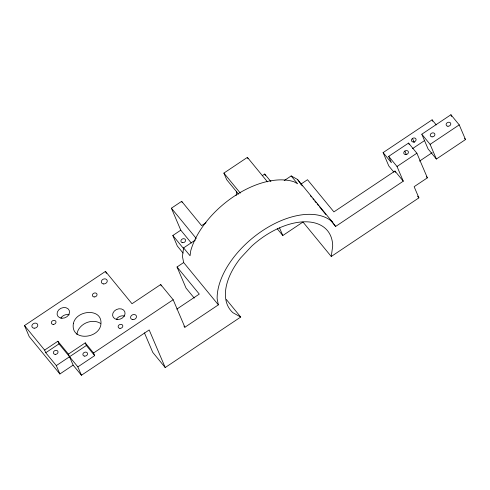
<?xml version="1.0" encoding="UTF-8"?>
<svg xmlns="http://www.w3.org/2000/svg" width="490" height="490" viewBox="0 0 490 490"><rect width="100%" height="100%" fill="white"/><g stroke="black" fill="none" stroke-linecap="round" stroke-linejoin="round"><path stroke-width="0.73" d="M195.504 239.935L183.609 247.891L182.427 256.429L183.658 262.554L218.369 304.86L184.895 327.253L183.94 326.083M436.247 124.907L432.088 119.842L383.107 152.604L391.424 162.735L388.699 156.359L408.562 143.08L416.874 153.211L427.378 177.839L414.136 186.69L418.901 197.862L331.252 256.49L332.704 246.017A62.696 36.309 -39.4 0 0 251.554 246.299L240.559 258.052A62.696 36.309 -39.4 0 0 232.964 312.73L240.725 317.042L165.216 367.543L152.745 352.347L144.434 332.851M191.302 243.009L180.779 230.184L171.402 208.195L181.668 201.329L201.617 225.645L206.027 222.693M238.581 194.181L226.705 179.708L223.887 173.093L247.389 157.37L267.479 181.857M59.884 373.98L56.307 365.601L45.754 352.733L44.627 350.093L57.863 341.242L68.422 354.111L73.12 365.124L59.884 373.98L29.198 336.581L24.5 325.562L105.485 271.393L132.012 303.733L160.696 284.543L173.166 299.745L184.895 327.253M183.076 253.048L177.337 246.054L172.835 235.494L180.779 230.184M262.266 175.677L264.71 174.042L270.933 181.625M284.188 180.614L291.183 175.935L297.51 179.45L332.22 221.762L335.601 226.454L403.282 181.184L397.016 166.49L388.699 156.359M45.754 352.733L58.99 343.882L57.863 341.242M194.261 298.11L186.041 288.089L177.037 266.983L183.658 262.554M297.51 179.45L300.891 184.142L307.506 179.714L333.904 211.888L394.965 171.047L403.282 181.184M68.422 354.111L85.236 342.865L93.547 352.996L94.674 355.636L77.861 366.881L81.432 375.254L149.181 329.948L165.216 367.543M56.307 365.601L86.363 345.499L85.236 342.865M93.547 352.996L173.166 299.745M421.798 134.223L450.923 114.746L459.234 124.877L465.5 139.564L436.376 159.042L428.064 148.911L421.798 134.223L430.11 144.354L436.376 159.042M412.537 148.611L424.518 140.599M277.279 228.806L282.797 235.531L302.979 222.031L331.252 256.49M176.798 309.129L199.283 294.092L177.037 266.983M397.016 166.49L416.874 153.211M430.11 144.354L459.234 124.877M419.514 161.13L432.174 152.66M464.575 138.437L465.5 139.564M426.453 176.712L427.378 177.839M417.517 196.178L418.901 197.862M393.893 172.168L388.809 165.975L383.107 152.604M300.891 184.142L302.33 185.9M310.489 195.841L311.45 197.011M312.889 198.769L313.845 199.938M314.807 201.108L316.246 202.86M317.208 204.036L318.647 205.788M319.609 206.958L325.844 214.565M330.517 220.261L335.601 226.454M291.183 175.935L297.62 183.787L293.927 181.735A72.342 41.895 -39.4 0 0 190.745 250.751L190.047 255.737L183.609 247.891M223.887 173.093L240.314 193.115M171.402 208.195L196.276 238.514M226.349 299.519L240.725 317.042M172.835 235.494L183.842 248.908M86.363 345.499L94.674 355.636M58.99 343.882L77.861 366.881M73.12 365.124L81.432 375.254M24.5 325.562L44.627 350.093M450.923 114.746L451.682 116.522M432.088 119.842L432.688 121.251M412.494 138.443L414.295 142.663M408.562 143.08L409.101 144.354M404.85 151.055L406.351 154.571M394.965 171.047L395.504 172.315M264.71 174.042L265.311 175.451M279.545 227.911L282.797 235.531M247.389 157.37L247.977 158.742M181.668 201.329L182.231 202.652M160.696 284.543L161.284 285.921M105.485 271.393L106.367 273.463M218.369 304.86L217.137 298.741A72.342 41.895 -39.4 0 1 262.168 230.913A72.342 41.895 -39.4 0 1 332.22 221.762M236.548 191.253A31.348 18.155 -39.4 0 1 236.1 195.602M76.918 334.535A14.467 11.631 -23.1 0 1 85.768 323.033A14.467 11.631 -23.1 0 1 100.524 323.394M60.778 318.175A6.431 5.17 -23.1 0 1 69.225 314.819M116.302 319.413A6.431 5.17 -23.1 0 1 124.754 316.062M73.365 323.553C70.438 341.169 97.871 339.288 100.793 325.182C103.721 307.567 76.287 309.447 73.365 323.553M182.727 242.709A2.413 1.936 -23.1 0 0 185.489 239.8A2.413 1.936 -23.1 0 0 181.533 239.567A2.413 1.936 -23.1 0 0 182.727 242.709M132.87 319.596A3.056 2.456 -23.1 0 0 136.373 315.921A3.056 2.456 -23.1 0 0 131.357 315.621A3.056 2.456 -23.1 0 0 132.87 319.596M103.623 283.949A3.056 2.456 -23.1 0 0 107.126 280.274A3.056 2.456 -23.1 0 0 102.11 279.974A3.056 2.456 -23.1 0 0 103.623 283.949M34.159 328.202A3.056 2.456 -23.1 0 0 37.663 324.521A3.056 2.456 -23.1 0 0 32.646 324.227A3.056 2.456 -23.1 0 0 34.159 328.202M117.435 319.486A6.431 5.17 -23.1 0 0 124.803 311.744A6.431 5.17 -23.1 0 0 114.244 311.119A6.431 5.17 -23.1 0 0 117.435 319.486M55.174 354.374A2.413 1.936 -23.1 0 0 57.936 351.471A2.413 1.936 -23.1 0 0 53.98 351.238A2.413 1.936 -23.1 0 0 55.174 354.374M84.697 356.126A2.413 1.936 -23.1 0 0 87.465 353.223A2.413 1.936 -23.1 0 0 83.502 352.984A2.413 1.936 -23.1 0 0 84.697 356.126M119.964 328.361A2.413 1.936 -23.1 0 0 122.727 325.458A2.413 1.936 -23.1 0 0 118.764 325.225A2.413 1.936 -23.1 0 0 119.964 328.361M53.153 324.405A2.413 1.936 -23.1 0 0 55.915 321.495A2.413 1.936 -23.1 0 0 51.958 321.262A2.413 1.936 -23.1 0 0 53.153 324.405M94.19 296.952A2.413 1.936 -23.1 0 0 96.953 294.049A2.413 1.936 -23.1 0 0 92.996 293.816A2.413 1.936 -23.1 0 0 94.19 296.952M61.912 318.249A6.431 5.17 -23.1 0 0 69.28 310.507A6.431 5.17 -23.1 0 0 58.72 309.882A6.431 5.17 -23.1 0 0 61.912 318.249M413.217 141.978A2.413 1.936 -23.1 0 0 415.986 139.074A2.413 1.936 -23.1 0 0 412.023 138.835A2.413 1.936 -23.1 0 0 413.217 141.978M432.051 136.875A2.413 1.936 -23.1 0 0 434.814 133.972A2.413 1.936 -23.1 0 0 430.857 133.739A2.413 1.936 -23.1 0 0 432.051 136.875M405.573 154.583A2.413 1.936 -23.1 0 0 408.335 151.679A2.413 1.936 -23.1 0 0 404.379 151.447A2.413 1.936 -23.1 0 0 405.573 154.583M447.94 126.249A2.413 1.936 -23.1 0 0 450.702 123.345A2.413 1.936 -23.1 0 0 446.739 123.113A2.413 1.936 -23.1 0 0 447.94 126.249"/></g></svg>
